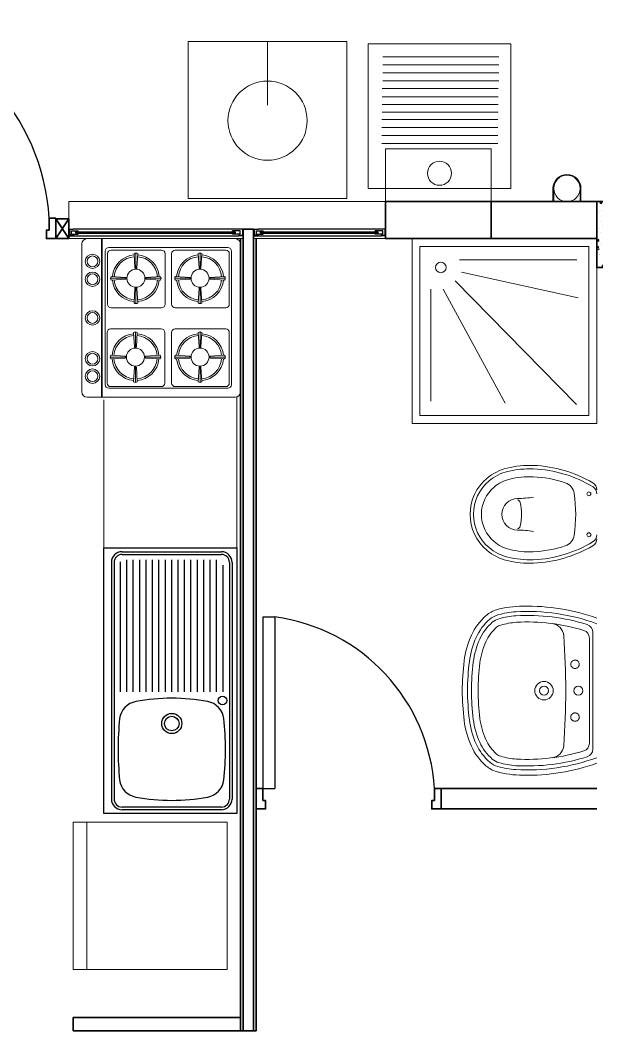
# Model space of a CAD drawing. Header units: inches. Extents: x 2013 to 15569, y -2551 to 2524.
# Drawn here: x 3409.4 to 3627.8, y 390.6 to 773.3 of the extents above; entities that cross this region are included whole.
import ezdxf

# ---------------------------------------------------------------- set-up
doc = ezdxf.new("R2010")
doc.units = ezdxf.units.IN
doc.header["$MEASUREMENT"] = 0
doc.linetypes.add('HIDDEN', pattern=[0.375, 0.25, -0.125])
for name, color, linetype, lineweight in [('A-DOOR-FULL', 90, 'Continuous', 25), ('A-FLOR-PATT', 8, 'Continuous', 18), ('A-FURN', 8, 'Continuous', 18), ('A-GLAZ-FULL', 4, 'Continuous', 25), ('A-WALL-FULL', 7, 'Continuous', 35), ('costruzioni', 2, 'Continuous', 35)]:
    doc.layers.add(name, color=color, linetype=linetype, lineweight=lineweight)
doc.layers.add('k_lavelli', color=175, linetype='Continuous')

# ---------------------------------------------------------------- blocks, each defined once
blk = doc.blocks.new('doccia')
at = {"layer": 'A-FURN'}
for p, q in [((53.9183, -83.4909), (54.3629, -83.4909)), ((54.3672, -83.6347), (53.9262, -83.538)), ((54.3617, -84.0382), (53.9022, -83.5708)), ((53.81, -83.6017), (53.81, -84.0263)), ((54.0913, -84.0336), (53.8558, -83.6017))]:
    blk.add_line(p, q, dxfattribs=at)
for points in [[(53.7382, -83.4105), (54.4382, -83.4105), (54.4382, -84.1105), (53.7382, -84.1105)], [(53.7682, -83.4405), (54.4082, -83.4405), (54.4082, -84.0805), (53.7682, -84.0805)]]:
    blk.add_lwpolyline(points, close=True, dxfattribs=at)
blk.add_circle((53.8474, -83.5197), 0.02, dxfattribs=at)
blk = doc.blocks.new('lavabo')
at = {"layer": 'k_lavelli', "color": 251}
for p, q in [((15.7274, 25.4768), (15.7274, 26.2299)), ((15.7274, 26.2299), (16.104, 26.2299)), ((15.7787, 26.2186), (16.0603, 26.2186)), ((16.104, 26.2299), (16.104, 25.4768)), ((15.7485, 26.1885), (15.7485, 25.5182)), ((15.7561, 26.1885), (15.7561, 25.5182)), ((15.7742, 25.8217), (15.7742, 26.1903)), ((15.7787, 26.2111), (16.0603, 26.2111)), ((15.7924, 25.8217), (15.7924, 26.196)), ((15.8105, 25.8217), (15.8105, 26.196)), ((15.8287, 25.8217), (15.8287, 26.196)), ((15.8469, 25.8217), (15.8469, 26.196)), ((15.865, 25.8217), (15.865, 26.196)), ((15.8832, 25.8217), (15.8832, 26.196)), ((15.9013, 25.8217), (15.9013, 26.196)), ((15.9195, 25.8217), (15.9195, 26.196)), ((15.9376, 25.8217), (15.9376, 26.196)), ((15.9558, 25.8217), (15.9558, 26.196)), ((15.9739, 25.8217), (15.9739, 26.196)), ((15.9921, 25.8217), (15.9921, 26.196)), ((16.0103, 25.8217), (16.0103, 26.196)), ((16.0284, 25.8217), (16.0284, 26.196)), ((16.0466, 25.8217), (16.0466, 26.196)), ((16.0829, 26.1885), (16.0829, 25.5182)), ((16.0904, 26.1885), (16.0904, 25.5182)), ((16.0647, 25.8217), (16.0647, 26.1807)), ((16.104, 25.4768), (15.7274, 25.4768)), ((16.0603, 25.4956), (15.7787, 25.4956)), ((16.0603, 25.4881), (15.7787, 25.4881))]:
    blk.add_line(p, q, dxfattribs=at)
for centre, radius in [((16.0635, 25.797), 0.0122), ((15.9195, 25.7321), 0.0286), ((15.9195, 25.7321), 0.0207)]:
    blk.add_circle(centre, radius, dxfattribs=at)
for centre, radius, start, end in [((15.7787, 26.1885), 0.0301, 90, 180), ((16.0603, 26.1885), 0.0301, 0, 90), ((15.7787, 26.1885), 0.0226, 90, 180), ((16.0603, 26.1885), 0.0226, 0, 90), ((15.8279, 25.7388), 0.0565, 100.3812, 172.77), ((15.9195, 25.2388), 0.5648, 90, 100.3812), ((15.9195, 25.2388), 0.5648, 79.6188, 90), ((16.0111, 25.7388), 0.0565, 7.23, 79.6188), ((16.6101, 25.6591), 0.8427, 174.0822, 180.001), ((15.2289, 25.6591), 0.8427, 359.999, 5.9178), ((16.6101, 25.659), 0.8427, 179.999, 185.9178), ((15.2289, 25.659), 0.8427, 354.0822, 0.001), ((15.8279, 25.5793), 0.0565, 187.23, 259.6188), ((16.0111, 25.5793), 0.0565, 280.3812, 352.77), ((15.7787, 25.5182), 0.0301, 180, 270), ((15.7787, 25.5182), 0.0226, 180, 270), ((15.9195, 26.0793), 0.5648, 259.6188, 270), ((15.9195, 26.0793), 0.5648, 270, 280.3812), ((16.0603, 25.5182), 0.0226, 270, 0), ((16.0603, 25.5182), 0.0301, 270, 0)]:
    blk.add_arc(centre, radius, start, end, dxfattribs=at)

msp = doc.modelspace()

# ---------------------------------------------------------------- hatches: boundary and pattern name
at = {"layer": 'A-FLOR-PATT'}
h = msp.add_hatch(dxfattribs=at)
h.set_pattern_fill('AR-CONC', color=256, scale=0.05, style=0)
h.set_pattern_definition([(50, (6368.254, 8814.728), (9.1092334, -0.796954), [0.9525, -10.4775]), (355, (6368.254, 8814.728), (-1.762141, 9.552832), [0.762, -8.382]), (100.451, (6369.013, 8814.662), (7.347125, 8.755834), [0.8095, -8.9045]), (46.1842, (6368.254, 8817.268), (13.553952, -2.102116), [1.42875, -15.71625]), (96.6356, (6369.383, 8817.093), (11.870212, 12.371278), [1.21425, -13.35675]), (351.184, (6368.254, 8817.268), (11.87023, 12.371256), [1.143, -12.573]), (21, (6369.524, 8816.633), (7.580744, -5.113276), [0.9525, -10.4775]), (326, (6369.524, 8816.633), (3.090101, 9.209398), [0.762, -8.382]), (71.4514, (6370.155, 8816.207), (10.6708245, 4.096143), [0.8095, -8.9045]), (37.5, (6368.2537, 8814.7284), (0.1544302, 4.227752), [0, -8.2804, 0, -8.509, 0, -8.41375]), (7.5, (6368.2537, 8814.7284), (3.3409831, 5.0090287), [0, -4.8514, 0, -8.0899, 0, -3.20675]), (327.5, (6365.4216, 8814.7284), (6.7795298, -0.2864372), [0, -3.175, 0, -9.906, 0, -13.1445]), (317.5, (6364.1516, 8814.7284), (7.406459, 1.2713246), [0, -4.1275, 0, -6.5786, 0, -9.3345])])
h.paths.add_polyline_path([(3627.796, 679.638), (3641.796, 679.638), (3641.796, 704.638), (3627.796, 704.638)])
for points in [[(3428.046, 691.888), (3429.462, 691.888), (3429.462, 691.638), (3427.796, 691.638), (3427.796, 694.263), (3428.046, 694.263)], [(3493.546, 691.888), (3492.129, 691.888), (3492.129, 691.638), (3493.796, 691.638), (3493.796, 694.263), (3493.546, 694.263)], [(3498.046, 691.888), (3499.462, 691.888), (3499.462, 691.638), (3497.796, 691.638), (3497.796, 694.263), (3498.046, 694.263)], [(3547.546, 691.888), (3546.129, 691.888), (3546.129, 691.638), (3547.796, 691.638), (3547.796, 694.263), (3547.546, 694.263)]]:
    msp.add_hatch(color=256, dxfattribs=at).paths.add_polyline_path(points)

# ---------------------------------------------------------------- linework, layer by layer
at = {"layer": 'A-DOOR-FULL'}
for p, q in [((3501.308, 547.338), (3501.308, 482.338)), ((3501.308, 547.338), (3505.808, 547.338)), ((3505.808, 547.338), (3505.808, 482.338)), ((3501.308, 482.338), (3505.808, 482.338))]:
    msp.add_line(p, q, dxfattribs=at)
for centre, radius, start, end in [((3340.79, 694.124), 79.617, 3.03386, 84.22898), ((3496.627, 478.15), 69.794, 3.4398, 82.44196)]:
    msp.add_arc(centre, radius, start, end, dxfattribs=at)
at = {"layer": 'A-FURN'}
for p, q in [((3590.725, 759.417), (3546.725, 759.417)), ((3590.725, 756.417), (3546.725, 756.417)), ((3590.725, 753.417), (3546.725, 753.417)), ((3590.725, 750.417), (3546.725, 750.417)), ((3590.472, 747.458), (3546.472, 747.458)), ((3590.472, 744.298), (3546.472, 744.298)), ((3590.472, 741.43), (3546.472, 741.43)), ((3590.298, 735.68), (3546.298, 735.68)), ((3590.472, 738.458), (3546.472, 738.458)), ((3590.298, 732.68), (3546.298, 732.68)), ((3590.298, 729.68), (3546.298, 729.68)), ((3590.298, 726.68), (3546.298, 726.68)), ((3611.203, 709.638), (3611.203, 704.638)), ((3611.503, 704.638), (3611.503, 709.638)), ((3611.503, 709.638), (3611.503, 704.638)), ((3621.503, 709.638), (3621.503, 704.638)), ((3621.503, 709.638), (3621.503, 704.638)), ((3621.803, 709.638), (3621.803, 704.638)), ((3427.796, 704.638), (3492.796, 704.638)), ((3427.796, 704.638), (3427.796, 690.638)), ((3492.595, 704.638), (3547.796, 704.638)), ((3427.796, 690.638), (3493.796, 690.638)), ((3434.751, 690.638), (3490.747, 690.638)), ((3440.129, 690.638), (3440.129, 630.545)), ((3440.47, 690.638), (3440.47, 630.545)), ((3497.796, 690.638), (3547.796, 690.638)), ((3432.703, 632.594), (3432.703, 688.589)), ((3441.58, 635.325), (3441.58, 685.858)), ((3442.946, 687.224), (3488.016, 687.224)), ((3462.911, 686.295), (3443.79, 686.295)), ((3453.185, 684.942), (3453.185, 685.175)), ((3487.206, 686.295), (3468.085, 686.295)), ((3477.48, 684.942), (3477.48, 685.175)), ((3489.381, 685.858), (3489.381, 635.325)), ((3492.796, 688.589), (3492.796, 632.594)), ((3442.424, 665.809), (3442.424, 684.929)), ((3452.502, 684.942), (3452.843, 679.479)), ((3453.185, 684.942), (3453.185, 679.301)), ((3453.867, 684.942), (3453.526, 679.479)), ((3464.276, 665.809), (3464.276, 684.929)), ((3466.719, 665.809), (3466.719, 684.929)), ((3476.797, 684.942), (3477.138, 679.479)), ((3477.48, 684.942), (3477.48, 679.301)), ((3478.162, 684.942), (3477.821, 679.479)), ((3488.571, 665.809), (3488.571, 684.929)), ((3443.857, 675.615), (3443.624, 675.615)), ((3443.857, 676.298), (3449.32, 675.956)), ((3443.857, 675.615), (3449.498, 675.615)), ((3443.857, 674.932), (3449.32, 675.273)), ((3462.512, 675.615), (3456.871, 675.615)), ((3462.512, 676.298), (3457.049, 675.956)), ((3462.512, 674.932), (3457.049, 675.273)), ((3462.512, 675.615), (3462.745, 675.615)), ((3468.152, 675.615), (3467.919, 675.615)), ((3468.152, 676.298), (3473.615, 675.956)), ((3468.152, 675.615), (3473.793, 675.615)), ((3468.152, 674.932), (3473.615, 675.273)), ((3486.807, 675.615), (3481.166, 675.615)), ((3486.807, 676.298), (3481.344, 675.956)), ((3486.807, 674.932), (3481.344, 675.273)), ((3486.807, 675.615), (3487.04, 675.615)), ((3452.502, 666.287), (3452.843, 671.75)), ((3453.185, 666.287), (3453.185, 671.929)), ((3453.867, 666.287), (3453.526, 671.75)), ((3476.797, 666.287), (3477.138, 671.75)), ((3477.48, 666.287), (3477.48, 671.929)), ((3478.162, 666.287), (3477.821, 671.75)), ((3453.185, 666.287), (3453.185, 666.055)), ((3477.48, 666.287), (3477.48, 666.055)), ((3462.911, 664.443), (3443.79, 664.443)), ((3487.206, 664.443), (3468.085, 664.443)), ((3442.261, 635.945), (3442.261, 655.066)), ((3462.748, 656.432), (3443.627, 656.432)), ((3452.339, 655.079), (3452.68, 649.616)), ((3453.022, 655.079), (3453.022, 655.312)), ((3453.022, 655.079), (3453.022, 649.438)), ((3453.704, 655.079), (3453.363, 649.616)), ((3464.113, 635.945), (3464.113, 655.066)), ((3466.719, 635.945), (3466.719, 655.066)), ((3487.206, 656.432), (3468.085, 656.432)), ((3476.797, 655.079), (3477.138, 649.616)), ((3477.48, 655.079), (3477.48, 655.312)), ((3477.48, 655.079), (3477.48, 649.438)), ((3478.162, 655.079), (3477.821, 649.616)), ((3488.571, 635.945), (3488.571, 655.066)), ((3443.694, 645.751), (3443.461, 645.751)), ((3443.694, 646.434), (3449.157, 646.093)), ((3443.694, 645.751), (3449.335, 645.751)), ((3443.694, 645.069), (3449.157, 645.41)), ((3462.349, 645.751), (3456.708, 645.751)), ((3462.349, 646.434), (3456.886, 646.093)), ((3462.349, 645.069), (3456.886, 645.41)), ((3462.349, 645.751), (3462.582, 645.751)), ((3468.152, 645.751), (3467.919, 645.751)), ((3468.152, 646.434), (3473.615, 646.093)), ((3468.152, 645.751), (3473.793, 645.751)), ((3468.152, 645.069), (3473.615, 645.41)), ((3486.807, 645.751), (3481.166, 645.751)), ((3486.807, 646.434), (3481.344, 646.093)), ((3486.807, 645.069), (3481.344, 645.41)), ((3486.807, 645.751), (3487.04, 645.751)), ((3452.339, 636.424), (3452.68, 641.887)), ((3453.022, 636.424), (3453.022, 642.065)), ((3453.704, 636.424), (3453.363, 641.887)), ((3476.797, 636.424), (3477.138, 641.887)), ((3477.48, 636.424), (3477.48, 642.065)), ((3478.162, 636.424), (3477.821, 641.887)), ((3453.022, 636.424), (3453.022, 636.191)), ((3477.48, 636.424), (3477.48, 636.191)), ((3488.016, 633.96), (3442.946, 633.96)), ((3462.748, 634.58), (3443.627, 634.58)), ((3487.206, 634.58), (3468.085, 634.58)), ((3490.747, 630.545), (3434.751, 630.545)), ((3491.445, 573.563), (3491.445, 630.668)), ((3441.095, 573.563), (3491.095, 573.563))]:
    msp.add_line(p, q, dxfattribs=at)
at = {"layer": 'A-FURN', "ltscale": 0.8}
for p, q in [((3441.095, 573.563), (3441.095, 629.638)), ((3434.546, 413.839), (3434.546, 469.615))]:
    msp.add_line(p, q, dxfattribs=at)
at = {"layer": 'A-FURN', "linetype": 'Continuous'}
for p, q in [((3626.296, 541.584), (3626.296, 497.282)), ((3624.996, 539.37), (3624.996, 499.496))]:
    msp.add_line(p, q, dxfattribs=at)
at = {"layer": 'A-FURN'}
for points in [[(3533.052, 765.311), (3473.052, 765.311), (3473.052, 705.811), (3533.052, 705.811), (3533.052, 765.311)], [(3503.052, 765.311), (3503.052, 741.118)]]:
    msp.add_lwpolyline(points, dxfattribs=at)
at = {"layer": 'A-FURN', "ltscale": 0.8}
for points in [[(3541.225, 764.338), (3595.225, 764.338), (3595.225, 709.638), (3541.225, 709.638)], [(3587.796, 704.638), (3587.796, 724.638), (3547.796, 724.638), (3547.796, 704.638)], [(3429.462, 413.862), (3487.796, 413.862), (3487.796, 469.638), (3429.462, 469.638)]]:
    msp.add_lwpolyline(points, close=True, dxfattribs=at)
at = {"layer": 'A-FURN', "linetype": 'Continuous'}
for points in [[(3627.796, 546.933, 0.090214), (3599.796, 551.433, 0.0687281), (3589.767, 550.048, 0.1107722), (3585.915, 547.968, 0.1075201), (3580.296, 540.433, 0.0759864), (3577.546, 530.683, 0.0283377), (3576.796, 519.433, 0.0283377), (3577.546, 508.183, 0.0759864), (3580.296, 498.433, 0.1075201), (3585.915, 490.898, 0.1107722), (3589.767, 488.818, 0.0687281), (3599.796, 487.433, 0.090214), (3627.796, 491.933)], [(3627.796, 544.809, 0.1015558), (3597.074, 549.327, 0.0492025), (3590.309, 548.123, 0.1107722), (3587.228, 546.459, 0.1075201), (3582.116, 539.605, 0.0759864), (3579.531, 530.437, 0.0282869), (3578.796, 519.433, 0.0282869), (3579.531, 508.429, 0.0759864), (3582.116, 499.26, 0.1075201), (3587.228, 492.407, 0.1107722), (3590.309, 490.743, 0.0492025), (3597.074, 489.539, 0.1015558), (3627.796, 494.057, 0.099244)]]:
    msp.add_lwpolyline(points, format="xyb", dxfattribs=at)
at = {"layer": 'A-FURN'}
for centre, radius in [((3503.052, 735.311), 15), ((3616.503, 709.638), 5), ((3436.748, 682.02), 2.731), ((3436.748, 682.02), 2.049), ((3436.748, 675.224), 2.731), ((3453.185, 675.615), 3.414), ((3477.48, 675.615), 3.414), ((3436.748, 675.224), 2.049), ((3436.748, 660.592), 2.731), ((3436.748, 660.592), 2.049), ((3436.748, 645.152), 2.731), ((3436.748, 645.152), 2.049), ((3453.022, 645.751), 3.414), ((3477.48, 645.751), 3.414), ((3436.748, 638.526), 2.731), ((3436.748, 638.526), 2.049)]:
    msp.add_circle(centre, radius, dxfattribs=at)
at = {"layer": 'A-FURN', "ltscale": 0.8}
msp.add_circle((3568.211, 715.378), 4.568, dxfattribs=at)
at = {"layer": 'A-FURN', "linetype": 'Continuous'}
for centre, radius in [((3624.796, 593.981), 0.75), ((3624.796, 578.481), 0.75), ((3607.796, 519.433), 3.5), ((3607.796, 519.433), 1.7), ((3607.796, 519.433), 1.7), ((3620.796, 519.433), 1.75)]:
    msp.add_circle(centre, radius, dxfattribs=at)
at = {"layer": 'A-FURN', "linetype": 'HIDDEN'}
for centre in [(3619.546, 529.433), (3619.546, 509.433)]:
    msp.add_circle(centre, 1.6, dxfattribs=at)
at = {"layer": 'A-FURN'}
for centre, radius, start, end in [((3616.503, 709.638), 5.3, 0, 180), ((3616.503, 709.638), 5, 0, 180), ((3434.751, 688.589), 2.049, 90, 180), ((3490.747, 688.589), 2.049, 0, 90), ((3442.946, 685.858), 1.366, 90, 180), ((3443.79, 684.929), 1.366, 90, 180), ((3453.185, 684.057), 1.118, 52.34604, 127.65396), ((3462.911, 684.929), 1.366, 0, 90), ((3468.085, 684.929), 1.366, 90, 180), ((3477.48, 684.057), 1.118, 52.34604, 127.65396), ((3487.206, 684.929), 1.366, 0, 90), ((3488.016, 685.858), 1.366, 0, 90), ((3453.185, 675.615), 8.877, 94.21993, 175.78007), ((3453.185, 675.615), 8.194, 94.27357, 175.72643), ((3453.185, 675.615), 8.194, 4.27357, 85.72643), ((3453.185, 675.615), 8.877, 4.21993, 85.78007), ((3477.48, 675.615), 8.877, 94.21993, 175.78007), ((3477.48, 675.615), 8.194, 94.27357, 175.72643), ((3477.48, 675.615), 8.194, 4.27357, 85.72643), ((3477.48, 675.615), 8.877, 4.21993, 85.78007), ((3453.185, 679.717), 0.416, 214.84999, 325.15001), ((3477.48, 679.717), 0.416, 214.84999, 325.15001), ((3444.742, 675.615), 1.118, 142.34604, 217.65396), ((3453.185, 675.615), 8.877, 184.21993, 265.78007), ((3453.185, 675.615), 8.194, 184.27357, 265.72643), ((3449.082, 675.615), 0.416, 304.84999, 55.15001), ((3453.185, 675.615), 8.194, 274.27357, 355.72643), ((3453.185, 675.615), 8.877, 274.21993, 355.78007), ((3457.287, 675.615), 0.416, 124.84999, 235.15001), ((3461.627, 675.615), 1.118, 322.34604, 37.65396), ((3469.037, 675.615), 1.118, 142.34604, 217.65396), ((3477.48, 675.615), 8.877, 184.21993, 265.78007), ((3477.48, 675.615), 8.194, 184.27357, 265.72643), ((3473.377, 675.615), 0.416, 304.84999, 55.15001), ((3477.48, 675.615), 8.194, 274.27357, 355.72643), ((3477.48, 675.615), 8.877, 274.21993, 355.78007), ((3481.582, 675.615), 0.416, 124.84999, 235.15001), ((3485.922, 675.615), 1.118, 322.34604, 37.65396), ((3453.185, 671.513), 0.416, 34.84999, 145.15001), ((3477.48, 671.513), 0.416, 34.84999, 145.15001), ((3453.185, 667.172), 1.118, 232.34604, 307.65396), ((3477.48, 667.172), 1.118, 232.34604, 307.65396), ((3443.79, 665.809), 1.366, 180, 270), ((3462.911, 665.809), 1.366, 270, 0), ((3468.085, 665.809), 1.366, 180, 270), ((3487.206, 665.809), 1.366, 270, 0), ((3443.627, 655.066), 1.366, 90, 180), ((3453.022, 645.751), 8.877, 94.21993, 175.78007), ((3453.022, 654.194), 1.118, 52.34604, 127.65396), ((3453.022, 645.751), 8.877, 4.21993, 85.78007), ((3462.748, 655.066), 1.366, 0, 90), ((3468.085, 655.066), 1.366, 90, 180), ((3477.48, 645.751), 8.877, 94.21993, 175.78007), ((3477.48, 654.194), 1.118, 52.34604, 127.65396), ((3477.48, 645.751), 8.877, 4.21993, 85.78007), ((3487.206, 655.066), 1.366, 0, 90), ((3453.022, 645.751), 8.194, 94.27357, 175.72643), ((3453.022, 645.751), 8.194, 4.27357, 85.72643), ((3477.48, 645.751), 8.194, 94.27357, 175.72643), ((3477.48, 645.751), 8.194, 4.27357, 85.72643), ((3453.022, 649.854), 0.416, 214.84999, 325.15001), ((3477.48, 649.854), 0.416, 214.84999, 325.15001), ((3444.579, 645.751), 1.118, 142.34604, 217.65396), ((3453.022, 645.751), 8.877, 184.21993, 265.78007), ((3453.022, 645.751), 8.194, 184.27357, 265.72643), ((3448.919, 645.751), 0.416, 304.84999, 55.15001), ((3453.022, 645.751), 8.194, 274.27357, 355.72643), ((3453.022, 645.751), 8.877, 274.21993, 355.78007), ((3457.124, 645.751), 0.416, 124.84999, 235.15001), ((3461.464, 645.751), 1.118, 322.34604, 37.65396), ((3469.037, 645.751), 1.118, 142.34604, 217.65396), ((3477.48, 645.751), 8.877, 184.21993, 265.78007), ((3477.48, 645.751), 8.194, 184.27357, 265.72643), ((3473.377, 645.751), 0.416, 304.84999, 55.15001), ((3477.48, 645.751), 8.194, 274.27357, 355.72643), ((3477.48, 645.751), 8.877, 274.21993, 355.78007), ((3481.582, 645.751), 0.416, 124.84999, 235.15001), ((3485.922, 645.751), 1.118, 322.34604, 37.65396), ((3453.022, 641.649), 0.416, 34.84999, 145.15001), ((3477.48, 641.649), 0.416, 34.84999, 145.15001), ((3442.946, 635.325), 1.366, 180, 270), ((3443.627, 635.945), 1.366, 180, 270), ((3453.022, 637.309), 1.118, 232.34604, 307.65396), ((3462.748, 635.945), 1.366, 270, 0), ((3468.085, 635.945), 1.366, 180, 270), ((3477.48, 637.309), 1.118, 232.34604, 307.65396), ((3487.206, 635.945), 1.366, 270, 0), ((3488.016, 635.325), 1.366, 270, 0), ((3434.751, 632.594), 2.049, 180, 270), ((3490.747, 632.594), 2.049, 270, 0)]:
    msp.add_arc(centre, radius, start, end, dxfattribs=at)
at = {"layer": 'A-FURN', "linetype": 'Continuous'}
for centre, radius, start, end in [((3602.376, 568.428), 36.33, 87.76036, 103.66082), ((3601.911, 556.551), 48.216, 59.59529, 87.76036), ((3598.234, 585.47), 18.792, 103.66082, 130.09083), ((3598.234, 585.47), 17.492, 103.66082, 130.09083), ((3602.376, 568.428), 35.03, 87.76036, 103.66082), ((3601.911, 556.551), 46.916, 58.59486, 87.76036), ((3597.594, 586.231), 17.798, 130.09083, 229.90917), ((3597.594, 586.231), 16.498, 130.09083, 229.90917), ((3598.234, 585.47), 14.492, 103.66082, 130.09083), ((3602.376, 568.428), 32.03, 87.76036, 103.66082), ((3601.911, 556.551), 43.916, 71.47135, 87.76036), ((3614.278, 593.45), 5, 8.19886, 71.47135), ((3624.796, 595.549), 3, 0, 59.59529), ((3597.594, 586.231), 13.498, 130.09083, 229.90917), ((3564.171, 586.231), 55.625, 351.80114, 8.19886), ((3624.796, 594.034), 3, 0, 58.59486), ((3597.796, 586.231), 6, 90, 270), ((3597.796, 628.481), 36.25, 270, 279.52728), ((3597.505, 590.44), 1.323, 12.68038, 77.31962), ((3578.796, 586.231), 20.5, 347.31962, 12.68038), ((3597.505, 582.021), 1.323, 282.68038, 347.31962), ((3597.796, 543.981), 36.25, 80.47272, 90), ((3614.278, 579.011), 5, 288.52865, 351.80114), ((3624.796, 578.427), 3, 301.40514, 0), ((3598.234, 586.991), 14.492, 229.90917, 256.33918), ((3601.911, 615.91), 43.916, 272.23964, 288.52865), ((3601.911, 615.91), 46.916, 272.23964, 301.40514), ((3601.911, 615.91), 48.216, 272.23964, 300.40471), ((3624.796, 576.912), 3, 300.40471, 0), ((3598.234, 586.991), 18.792, 229.90917, 256.33918), ((3598.234, 586.991), 17.492, 229.90917, 256.33918), ((3602.376, 604.033), 32.03, 256.33918, 272.23964), ((3602.376, 604.033), 36.33, 256.33918, 272.23964), ((3602.376, 604.033), 35.03, 256.33918, 272.23964), ((3599.796, 514.433), 33.5, 94.48664, 105.7266), ((3601.427, 472.221), 75.729, 72.50086, 93.21853), ((3600.423, 531.285), 18.609, 131.01064, 155.55812), ((3600.423, 531.285), 16.109, 131.01064, 155.55812), ((3592.477, 540.422), 6.5, 105.7266, 131.01064), ((3592.477, 540.422), 4, 105.7266, 131.01064), ((3599.796, 514.433), 31, 94.53721, 105.7266), ((3601.427, 472.221), 73.229, 72.96927, 93.19665), ((3610.287, 539.872), 5, 4.25399, 82.53885), ((3623.296, 541.584), 3, 0, 72.50086), ((3335.504, 519.433), 280.542, 355.74601, 4.25399), ((3621.996, 539.37), 3, 0, 72.96927), ((3610.814, 526.562), 30.022, 155.55812, 172.93953), ((3610.814, 526.562), 27.522, 155.55812, 172.93953), ((3676.34, 518.447), 96.049, 172.93953, 179.41163), ((3676.34, 518.447), 93.549, 172.93953, 179.39591), ((3676.34, 520.419), 96.049, 180.58837, 187.06047), ((3676.34, 520.419), 93.549, 180.60409, 187.06047), ((3610.814, 512.303), 30.022, 187.06047, 204.44188), ((3610.814, 512.303), 27.522, 187.06047, 204.44188), ((3600.423, 507.581), 18.609, 204.44188, 228.98936), ((3600.423, 507.581), 16.109, 204.44188, 228.98936), ((3610.287, 498.994), 5, 277.46115, 355.74601), ((3621.996, 499.496), 3, 287.03073, 0), ((3592.477, 498.444), 4, 228.98936, 254.2734), ((3599.796, 524.433), 31, 254.2734, 265.46279), ((3601.427, 566.645), 75.729, 266.78147, 287.49914), ((3601.427, 566.645), 73.229, 266.80335, 287.03073), ((3623.296, 497.282), 3, 287.49914, 0), ((3592.477, 498.444), 6.5, 228.98936, 254.2734), ((3599.796, 524.433), 33.5, 254.2734, 265.51336)]:
    msp.add_arc(centre, radius, start, end, dxfattribs=at)
at = {"layer": 'A-GLAZ-FULL'}
for p, q in [((3427.796, 694.263), (3429.462, 694.263)), ((3428.046, 691.888), (3428.046, 694.263)), ((3428.046, 694.263), (3428.046, 691.888)), ((3428.842, 692.284), (3428.842, 693.617)), ((3428.842, 693.617), (3431.379, 693.617)), ((3492.129, 694.263), (3429.462, 694.263)), ((3430.379, 692.701), (3430.379, 693.201)), ((3430.379, 693.201), (3490.833, 693.201)), ((3430.379, 692.701), (3490.833, 692.701)), ((3431.379, 693.201), (3431.379, 693.617)), ((3431.379, 692.284), (3431.379, 692.701)), ((3492.75, 693.617), (3489.833, 693.617)), ((3489.833, 693.201), (3489.833, 693.617)), ((3489.833, 692.284), (3489.833, 692.701)), ((3490.833, 693.201), (3490.833, 692.701)), ((3493.796, 694.263), (3492.129, 694.263)), ((3492.75, 692.284), (3492.75, 693.617)), ((3493.546, 694.263), (3493.546, 691.888)), ((3497.796, 694.263), (3499.462, 694.263)), ((3498.046, 694.263), (3498.046, 691.888)), ((3498.046, 691.888), (3498.046, 694.263)), ((3498.842, 693.617), (3501.379, 693.617)), ((3498.842, 692.284), (3498.842, 693.617)), ((3546.129, 694.263), (3499.462, 694.263)), ((3500.379, 693.201), (3544.833, 693.201)), ((3500.379, 692.701), (3500.379, 693.201)), ((3500.379, 692.701), (3544.833, 692.701)), ((3501.379, 693.201), (3501.379, 693.617)), ((3501.379, 692.284), (3501.379, 692.701)), ((3543.833, 693.201), (3543.833, 693.617)), ((3546.75, 693.617), (3543.833, 693.617)), ((3543.833, 692.284), (3543.833, 692.701)), ((3544.833, 693.201), (3544.833, 692.701)), ((3547.796, 694.263), (3546.129, 694.263)), ((3546.75, 692.284), (3546.75, 693.617)), ((3547.546, 694.263), (3547.546, 691.888)), ((3427.796, 691.638), (3429.462, 691.638)), ((3429.462, 691.888), (3428.046, 691.888)), ((3429.462, 691.888), (3428.046, 691.888)), ((3428.842, 692.284), (3431.379, 692.284)), ((3429.462, 691.638), (3429.462, 691.888)), ((3429.462, 691.888), (3429.462, 691.638)), ((3429.462, 691.638), (3492.129, 691.638)), ((3492.75, 692.284), (3489.833, 692.284)), ((3492.129, 691.888), (3492.129, 691.638)), ((3492.129, 691.888), (3493.546, 691.888)), ((3493.796, 691.638), (3492.129, 691.638)), ((3497.796, 691.638), (3499.462, 691.638)), ((3499.462, 691.888), (3498.046, 691.888)), ((3499.462, 691.888), (3498.046, 691.888)), ((3498.842, 692.284), (3501.379, 692.284)), ((3499.462, 691.888), (3499.462, 691.638)), ((3499.462, 691.638), (3499.462, 691.888)), ((3499.462, 691.638), (3546.129, 691.638)), ((3546.75, 692.284), (3543.833, 692.284)), ((3546.129, 691.888), (3547.546, 691.888)), ((3546.129, 691.888), (3546.129, 691.638)), ((3547.796, 691.638), (3546.129, 691.638))]:
    msp.add_line(p, q, dxfattribs=at)
at = {"layer": 'A-WALL-FULL'}
for p, q in [((3547.796, 690.638), (3547.796, 704.638)), ((3547.796, 704.638), (3587.796, 704.638)), ((3587.796, 704.638), (3627.796, 704.638)), ((3587.796, 690.638), (3587.796, 704.638)), ((3587.796, 704.638), (3587.796, 690.638)), ((3941.796, 704.638), (3627.796, 704.638)), ((3422.796, 698.138), (3427.796, 698.138)), ((3422.796, 690.638), (3422.796, 698.138)), ((3422.796, 698.138), (3427.796, 690.638)), ((3422.796, 690.638), (3427.796, 698.138)), ((3427.796, 698.138), (3427.796, 690.638)), ((3497.796, 694.263), (3493.796, 694.263)), ((3493.796, 390.638), (3493.796, 694.263)), ((3497.796, 390.638), (3497.796, 694.263)), ((3427.796, 690.638), (3422.796, 690.638)), ((3492.796, 390.638), (3492.796, 690.638)), ((3498.796, 390.638), (3498.796, 690.638)), ((3587.796, 690.638), (3547.796, 690.638)), ((3627.796, 690.638), (3587.796, 690.638)), ((3568.796, 482.338), (3627.796, 482.338)), ((3568.796, 474.638), (3627.796, 474.638)), ((3429.462, 390.638), (3429.462, 395.638)), ((3429.462, 395.638), (3492.796, 395.638)), ((3492.796, 390.638), (3429.462, 390.638)), ((3492.796, 390.638), (3498.796, 390.638))]:
    msp.add_line(p, q, dxfattribs=at)
msp.add_lwpolyline([(3627.796, 704.638), (3641.796, 704.638), (3641.796, 679.638), (3627.796, 679.638)], close=True, dxfattribs=at)
for points in [[(3420.296, 693.838), (3420.296, 698.338), (3422.796, 698.338), (3422.796, 693.838)], [(3420.296, 693.838), (3419.296, 693.838), (3419.296, 690.638), (3422.796, 690.638), (3422.796, 693.838)], [(3498.808, 477.838), (3498.808, 477.838), (3498.808, 482.338), (3501.308, 482.338), (3501.308, 477.838)], [(3568.796, 477.838), (3568.796, 477.838), (3568.796, 482.338), (3566.296, 482.338), (3566.296, 477.838)], [(3501.308, 477.838), (3502.308, 477.838), (3502.308, 474.638), (3498.808, 474.638), (3498.808, 477.838)], [(3566.296, 477.838), (3565.296, 477.838), (3565.296, 474.638), (3568.796, 474.638), (3568.796, 477.838)]]:
    msp.add_lwpolyline(points, dxfattribs=at)

# ---------------------------------------------------------------- block references
at = {"layer": 'A-WALL-FULL', "xscale": 100.0000000000064, "yscale": 100.0000000000064, "zscale": 100.0000000000064}
msp.add_blockref('doccia', (-1816.024, 9031.69), dxfattribs=at)
at = {"layer": 'costruzioni', "xscale": 133.7172089192073, "yscale": 133.7172089192073, "zscale": 133.7172089192073}
msp.add_blockref('lavabo', (1338.065, -2933.825), dxfattribs=at)

doc.saveas('drawing.dxf')
